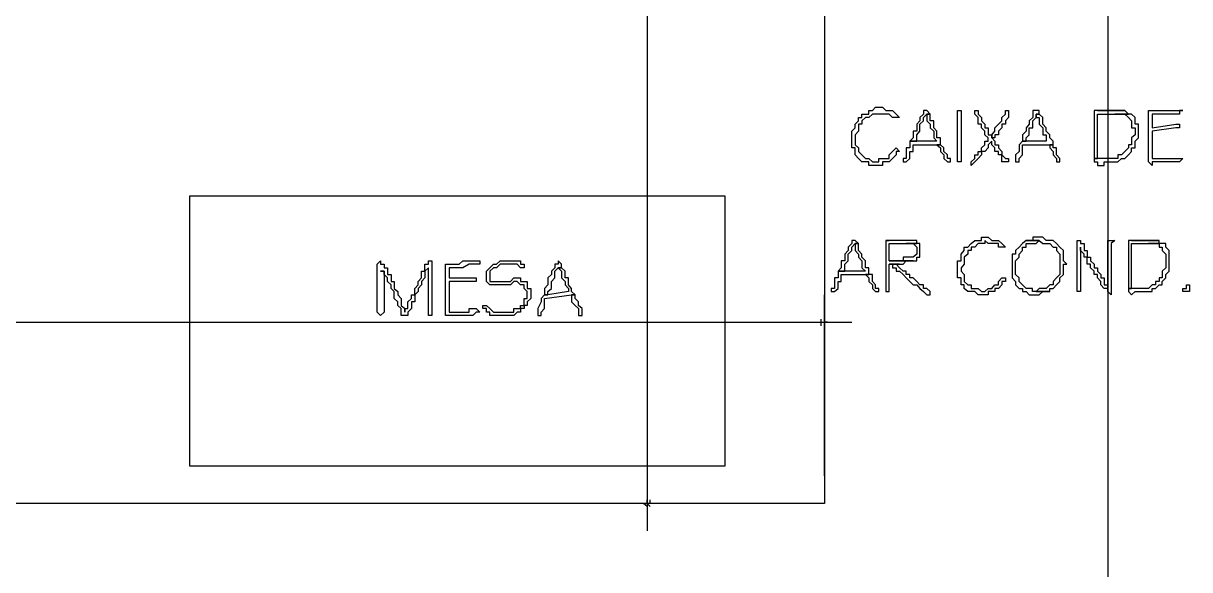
# Model space of a CAD drawing. Header units: millimetres. Extents: x -518.8 to -461.2, y 3.5 to 44.2.
# Drawn here: x -487.97 to -485.795, y 25.423 to 26.441 of the extents above; entities that cross this region are included whole.
import ezdxf

# ---------------------------------------------------------------- set-up
doc = ezdxf.new("R2010")
doc.units = ezdxf.units.MM
doc.header["$MEASUREMENT"] = 0
for name, color, linetype in [('10', 10, 'Continuous'), ('151', 151, 'Continuous'), ('16', 16, 'Continuous'), ('MYSOLIDS', 7, 'Continuous')]:
    doc.layers.add(name, color=color, linetype=linetype)

msp = doc.modelspace()

# ---------------------------------------------------------------- linework, layer by layer
at = {"layer": '10'}
for points in [[(-486.476, 26.5458), (-486.476, 25.5466)], [(-485.9474, 26.5458), (-485.9474, 23.4714)], [(-486.476, 25.5466), (-491.1105, 25.5466), (-491.1105, 26.1383)]]:
    msp.add_lwpolyline(points, dxfattribs=at)
at = {"layer": '151'}
msp.add_lwpolyline([(-486.6609, 25.6165), (-486.6609, 26.1195), (-487.6602, 26.1195), (-487.6602, 25.6165), (-486.6609, 25.6165)], dxfattribs=at)
at = {"layer": '16'}
for points in [[(-486.8068, 29.6082), (-486.8068, 25.4954)], [(-486.476, 25.5977), (-486.476, 25.9353)], [(-486.482, 25.8774), (-486.482, 25.8842), (-486.482, 25.8842), (-486.482, 25.8842), (-486.482, 25.8842), (-486.482, 25.8902)], [(-486.476, 25.8902), (-486.476, 25.8842), (-486.476, 25.8842), (-486.4699, 25.8842)], [(-491.1617, 25.8842), (-486.4248, 25.8842)], [(-486.4699, 25.8842), (-486.476, 25.8842), (-486.476, 25.8842), (-486.476, 25.8774)], [(-486.5271, 25.5466), (-486.8519, 25.5466)], [(-486.8068, 25.5406), (-486.8136, 25.5466)], [(-486.8068, 25.5466), (-486.8068, 25.5466), (-486.8068, 25.5466), (-486.8068, 25.5533)], [(-486.8008, 25.5406), (-486.8068, 25.5466)], [(-486.8008, 25.5466), (-486.8008, 25.5466), (-486.8008, 25.5466), (-486.8008, 25.5533)]]:
    msp.add_lwpolyline(points, dxfattribs=at)
at = {"layer": 'MYSOLIDS'}
for points in [[(-486.3745, 26.2721), (-486.3805, 26.2721), (-486.3805, 26.2721), (-486.3865, 26.2721), (-486.3865, 26.2721), (-486.3933, 26.2661), (-486.3993, 26.2661), (-486.3993, 26.2661), (-486.406, 26.2594), (-486.406, 26.2594), (-486.406, 26.2533), (-486.4121, 26.2533), (-486.4121, 26.2466), (-486.4121, 26.2406), (-486.4121, 26.2406), (-486.4121, 26.2406), (-486.4188, 26.2338), (-486.4188, 26.2278), (-486.4188, 26.2218), (-486.4188, 26.2218), (-486.4188, 26.215), (-486.4121, 26.209), (-486.4121, 26.209), (-486.4121, 26.2022), (-486.406, 26.1962), (-486.406, 26.1962), (-486.406, 26.1962), (-486.3993, 26.1894), (-486.3933, 26.1894), (-486.3933, 26.1894), (-486.3865, 26.1834), (-486.3805, 26.1834), (-486.3805, 26.1834), (-486.3745, 26.1834), (-486.3745, 26.1894), (-486.3677, 26.1894), (-486.3677, 26.1894), (-486.3617, 26.1894), (-486.3549, 26.1894), (-486.3549, 26.1962), (-486.3549, 26.1962), (-486.3489, 26.2022), (-486.3489, 26.2022), (-486.3421, 26.209), (-486.3421, 26.209), (-486.3421, 26.209), (-486.3421, 26.209), (-486.3361, 26.2022), (-486.3361, 26.2022), (-486.3421, 26.2022), (-486.3421, 26.2022), (-486.3421, 26.1962), (-486.3489, 26.1894), (-486.3489, 26.1894), (-486.3549, 26.1834), (-486.3549, 26.1834), (-486.3617, 26.1834), (-486.3617, 26.1834), (-486.3677, 26.1834), (-486.3677, 26.1766), (-486.3745, 26.1766), (-486.3805, 26.1766), (-486.3805, 26.1766), (-486.3865, 26.1766), (-486.3933, 26.1766), (-486.3933, 26.1834), (-486.3993, 26.1834), (-486.406, 26.1834), (-486.406, 26.1834), (-486.4121, 26.1894), (-486.4121, 26.1894), (-486.4188, 26.1962), (-486.4188, 26.1962), (-486.4188, 26.2022), (-486.4188, 26.209), (-486.4248, 26.209), (-486.4248, 26.215), (-486.4248, 26.2218), (-486.4248, 26.2218), (-486.4248, 26.2278), (-486.4248, 26.2338), (-486.4248, 26.2338), (-486.4248, 26.2406), (-486.4188, 26.2466), (-486.4188, 26.2466), (-486.4188, 26.2533), (-486.4121, 26.2594), (-486.4121, 26.2594), (-486.4121, 26.2661), (-486.406, 26.2661), (-486.406, 26.2721), (-486.3993, 26.2721), (-486.3933, 26.2721), (-486.3933, 26.2789), (-486.3865, 26.2789), (-486.3865, 26.2789), (-486.3805, 26.2849), (-486.3745, 26.2849), (-486.3745, 26.2849), (-486.3677, 26.2849), (-486.3617, 26.2789), (-486.3617, 26.2789), (-486.3549, 26.2789), (-486.3489, 26.2789), (-486.3489, 26.2789), (-486.3421, 26.2721), (-486.3421, 26.2721), (-486.3361, 26.2661), (-486.3361, 26.2661), (-486.3421, 26.2661), (-486.3421, 26.2661), (-486.3421, 26.2661), (-486.3421, 26.2661), (-486.3489, 26.2661), (-486.3489, 26.2661), (-486.3489, 26.2661), (-486.3489, 26.2661), (-486.3549, 26.2721), (-486.3549, 26.2721), (-486.3617, 26.2721), (-486.3677, 26.2721), (-486.3677, 26.2721), (-486.3745, 26.2721), (-486.3745, 26.2721), (-486.3745, 26.2721), (-486.3745, 26.2721)], [(-486.285, 26.2789), (-486.285, 26.2789), (-486.291, 26.2789), (-486.291, 26.2789), (-486.291, 26.2789), (-486.291, 26.2721), (-486.2978, 26.2661), (-486.2978, 26.2594), (-486.3038, 26.2533), (-486.3038, 26.2466), (-486.3038, 26.2406), (-486.3105, 26.2406), (-486.3105, 26.2406), (-486.3105, 26.2338), (-486.3105, 26.2278), (-486.3166, 26.2218), (-486.3166, 26.2218), (-486.3105, 26.2218), (-486.3038, 26.2218), (-486.3038, 26.2278), (-486.3038, 26.2338), (-486.3038, 26.2338), (-486.2978, 26.2406), (-486.2978, 26.2406), (-486.2978, 26.2466), (-486.2978, 26.2466), (-486.2978, 26.2533), (-486.291, 26.2594), (-486.291, 26.2594), (-486.291, 26.2661), (-486.285, 26.2721), (-486.279, 26.2721), (-486.285, 26.2789), (-486.285, 26.2789), (-486.285, 26.2789), (-486.285, 26.2789)], [(-486.2211, 26.2218), (-486.2211, 26.215), (-486.2211, 26.215), (-486.2211, 26.209), (-486.2211, 26.2022), (-486.2211, 26.2022), (-486.2211, 26.1962), (-486.2211, 26.1894), (-486.2211, 26.1834), (-486.2211, 26.1834), (-486.2211, 26.1834), (-486.2211, 26.1834), (-486.2211, 26.1834), (-486.2211, 26.1834), (-486.2278, 26.1834), (-486.2278, 26.1834), (-486.2278, 26.1834), (-486.2278, 26.1834), (-486.2278, 26.1834), (-486.2278, 26.1834), (-486.2278, 26.1894), (-486.2278, 26.1894), (-486.2278, 26.1962), (-486.2278, 26.2022), (-486.2278, 26.209), (-486.2278, 26.209), (-486.2278, 26.215), (-486.2278, 26.2218), (-486.2278, 26.2218), (-486.2278, 26.2278), (-486.2278, 26.2338), (-486.2278, 26.2406), (-486.2278, 26.2466), (-486.2278, 26.2466), (-486.2278, 26.2533), (-486.2278, 26.2594), (-486.2278, 26.2661), (-486.2278, 26.2661), (-486.2278, 26.2721), (-486.2278, 26.2721), (-486.2278, 26.2721), (-486.2278, 26.2721), (-486.2278, 26.2789), (-486.2278, 26.2789), (-486.2211, 26.2789), (-486.2211, 26.2789), (-486.2211, 26.2789), (-486.2211, 26.2789), (-486.2211, 26.2721), (-486.2211, 26.2721), (-486.2211, 26.2721), (-486.2211, 26.2721), (-486.2211, 26.2661), (-486.2211, 26.2594), (-486.2211, 26.2594), (-486.2211, 26.2533), (-486.2211, 26.2466), (-486.2211, 26.2406), (-486.2211, 26.2406), (-486.2211, 26.2338), (-486.2211, 26.2278), (-486.2211, 26.2218), (-486.2211, 26.2218), (-486.2211, 26.2218), (-486.2211, 26.2218), (-486.2211, 26.2218)], [(-486.1639, 26.2278), (-486.1639, 26.2338), (-486.1579, 26.2406), (-486.1579, 26.2406), (-486.1579, 26.2466), (-486.1511, 26.2533), (-486.1511, 26.2533), (-486.1511, 26.2533), (-486.1451, 26.2594), (-486.1451, 26.2661), (-486.1451, 26.2661), (-486.1384, 26.2721), (-486.1384, 26.2721), (-486.1384, 26.2721), (-486.1384, 26.2721), (-486.1384, 26.2789), (-486.1324, 26.2789), (-486.1324, 26.2789), (-486.1324, 26.2789), (-486.1324, 26.2789), (-486.1324, 26.2789), (-486.1324, 26.2789), (-486.1324, 26.2721), (-486.1324, 26.2721), (-486.1324, 26.2661), (-486.1384, 26.2594), (-486.1384, 26.2594), (-486.1384, 26.2533), (-486.1451, 26.2533), (-486.1451, 26.2466), (-486.1451, 26.2466), (-486.1511, 26.2406), (-486.1511, 26.2338), (-486.1579, 26.2338), (-486.1579, 26.2278), (-486.1639, 26.2278), (-486.1579, 26.2218), (-486.1579, 26.215), (-486.1511, 26.215), (-486.1511, 26.209), (-486.1451, 26.2022), (-486.1451, 26.2022), (-486.1451, 26.1962), (-486.1384, 26.1894), (-486.1324, 26.1894), (-486.1324, 26.1834), (-486.1324, 26.1834), (-486.1324, 26.1834), (-486.1324, 26.1834), (-486.1384, 26.1834), (-486.1384, 26.1834), (-486.1384, 26.1834), (-486.1451, 26.1834), (-486.1451, 26.1894), (-486.1451, 26.1894), (-486.1451, 26.1962), (-486.1511, 26.1962), (-486.1511, 26.2022), (-486.1579, 26.2022), (-486.1579, 26.209), (-486.1639, 26.215), (-486.1639, 26.2218), (-486.1639, 26.2218), (-486.1707, 26.215), (-486.1707, 26.209), (-486.1767, 26.2022), (-486.1827, 26.2022), (-486.1827, 26.1962), (-486.1827, 26.1962), (-486.1895, 26.1894), (-486.1895, 26.1894), (-486.1895, 26.1894), (-486.1955, 26.1834), (-486.2023, 26.1766), (-486.2023, 26.1766), (-486.2023, 26.1766), (-486.2023, 26.1766), (-486.2023, 26.1834), (-486.2023, 26.1834), (-486.2023, 26.1834), (-486.2023, 26.1834), (-486.1955, 26.1894), (-486.1955, 26.1962), (-486.1895, 26.1962), (-486.1895, 26.2022), (-486.1827, 26.2022), (-486.1827, 26.209), (-486.1767, 26.215), (-486.1767, 26.215), (-486.1767, 26.2218), (-486.1707, 26.2218), (-486.1707, 26.2278), (-486.1707, 26.2278), (-486.1767, 26.2338), (-486.1767, 26.2406), (-486.1767, 26.2406), (-486.1827, 26.2466), (-486.1827, 26.2533), (-486.1895, 26.2533), (-486.1895, 26.2594), (-486.1895, 26.2594), (-486.1895, 26.2661), (-486.1955, 26.2721), (-486.1955, 26.2721), (-486.1955, 26.2789), (-486.1955, 26.2789), (-486.1955, 26.2789), (-486.1955, 26.2789), (-486.1895, 26.2789), (-486.1895, 26.2789), (-486.1895, 26.2789), (-486.1895, 26.2721), (-486.1895, 26.2721), (-486.1895, 26.2721), (-486.1827, 26.2661), (-486.1827, 26.2661), (-486.1827, 26.2594), (-486.1767, 26.2533), (-486.1767, 26.2533), (-486.1767, 26.2466), (-486.1707, 26.2466), (-486.1707, 26.2406), (-486.1707, 26.2338), (-486.1639, 26.2338), (-486.1639, 26.2278), (-486.1639, 26.2278), (-486.1639, 26.2278), (-486.1639, 26.2278)], [(-486.0812, 26.2789), (-486.0812, 26.2789), (-486.0812, 26.2789), (-486.0812, 26.2789), (-486.0872, 26.2789), (-486.0872, 26.2721), (-486.0872, 26.2661), (-486.094, 26.2594), (-486.094, 26.2533), (-486.1, 26.2466), (-486.1, 26.2406), (-486.1, 26.2406), (-486.1, 26.2406), (-486.1068, 26.2338), (-486.1068, 26.2278), (-486.1068, 26.2218), (-486.1068, 26.2218), (-486.1, 26.2218), (-486.1, 26.2218), (-486.1, 26.2278), (-486.094, 26.2338), (-486.094, 26.2338), (-486.094, 26.2406), (-486.094, 26.2406), (-486.094, 26.2466), (-486.0872, 26.2466), (-486.0872, 26.2533), (-486.0872, 26.2594), (-486.0872, 26.2594), (-486.0812, 26.2661), (-486.0812, 26.2721), (-486.0752, 26.2721), (-486.0752, 26.2789), (-486.0812, 26.2789), (-486.0812, 26.2789), (-486.0812, 26.2789)], [(-485.9669, 26.2789), (-485.973, 26.2789), (-485.973, 26.2721), (-485.973, 26.2721), (-485.973, 26.2721), (-485.973, 26.2661), (-485.973, 26.2594), (-485.973, 26.2533), (-485.973, 26.2533), (-485.973, 26.2466), (-485.973, 26.2406), (-485.973, 26.2338), (-485.973, 26.2338), (-485.973, 26.2278), (-485.973, 26.2218), (-485.973, 26.215), (-485.973, 26.215), (-485.973, 26.209), (-485.973, 26.2022), (-485.973, 26.2022), (-485.973, 26.1962), (-485.973, 26.1894), (-485.973, 26.1894), (-485.9669, 26.1894), (-485.9669, 26.1894), (-485.9669, 26.1962), (-485.9669, 26.2022), (-485.9669, 26.2022), (-485.9669, 26.209), (-485.9669, 26.215), (-485.9669, 26.215), (-485.9669, 26.2218), (-485.9669, 26.2218), (-485.9669, 26.2278), (-485.9669, 26.2338), (-485.9669, 26.2406), (-485.9669, 26.2406), (-485.9669, 26.2466), (-485.9669, 26.2533), (-485.9669, 26.2594), (-485.9669, 26.2594), (-485.9669, 26.2661), (-485.9669, 26.2721), (-485.9669, 26.2721), (-485.9602, 26.2721), (-485.9542, 26.2721), (-485.9474, 26.2721), (-485.9474, 26.2721), (-485.9414, 26.2721), (-485.9346, 26.2721), (-485.9346, 26.2721), (-485.909, 26.2721), (-485.9158, 26.2789), (-485.9669, 26.2789), (-485.9669, 26.2789), (-485.9669, 26.2789), (-485.9669, 26.2789)], [(-485.9346, 26.2789), (-485.9346, 26.2789), (-485.9414, 26.2789), (-485.9474, 26.2789), (-485.9474, 26.2789), (-485.9474, 26.2789), (-485.9542, 26.2789), (-485.9602, 26.2789), (-485.9669, 26.2789), (-485.9158, 26.2789), (-485.9158, 26.2789), (-485.9218, 26.2789), (-485.9286, 26.2789), (-485.9346, 26.2789), (-485.9346, 26.2789)], [(-485.8647, 26.2466), (-485.8203, 26.2533), (-485.8203, 26.2533), (-485.8136, 26.2533), (-485.8136, 26.2533), (-485.8136, 26.2466), (-485.8136, 26.2466), (-485.8136, 26.2466), (-485.8136, 26.2466), (-485.8203, 26.2466), (-485.8203, 26.2466), (-485.8647, 26.2406), (-485.8647, 26.2406), (-485.8647, 26.2406), (-485.8647, 26.2338), (-485.8647, 26.2338), (-485.8647, 26.2338), (-485.8647, 26.2278), (-485.8647, 26.2218), (-485.8647, 26.215), (-485.8647, 26.215), (-485.8647, 26.209), (-485.8647, 26.209), (-485.8647, 26.2022), (-485.8647, 26.1962), (-485.8647, 26.1962), (-485.8647, 26.1894), (-485.8647, 26.1894), (-485.8587, 26.1894), (-485.8587, 26.1894), (-485.8519, 26.1894), (-485.8459, 26.1894), (-485.8391, 26.1894), (-485.8391, 26.1894), (-485.8391, 26.1894), (-485.8331, 26.1894), (-485.8263, 26.1894), (-485.8203, 26.1894), (-485.8136, 26.1894), (-485.8136, 26.1894), (-485.8136, 26.1894), (-485.8136, 26.1894), (-485.8075, 26.1894), (-485.8075, 26.1894), (-485.8136, 26.1834), (-485.8136, 26.1834), (-485.8203, 26.1834), (-485.8263, 26.1834), (-485.8263, 26.1834), (-485.8331, 26.1834), (-485.8391, 26.1834), (-485.8391, 26.1834), (-485.8459, 26.1834), (-485.8519, 26.1834), (-485.8587, 26.1834), (-485.8587, 26.1834), (-485.8647, 26.1834), (-485.8647, 26.1766), (-485.8647, 26.1766), (-485.8714, 26.1834), (-485.8714, 26.1834), (-485.8714, 26.1834), (-485.8714, 26.1834), (-485.8714, 26.1894), (-485.8714, 26.1894), (-485.8714, 26.1962), (-485.8714, 26.2022), (-485.8714, 26.2022), (-485.8714, 26.209), (-485.8714, 26.215), (-485.8714, 26.2218), (-485.8714, 26.2218), (-485.8714, 26.2278), (-485.8714, 26.2338), (-485.8714, 26.2338), (-485.8714, 26.2406), (-485.8714, 26.2466), (-485.8714, 26.2466), (-485.8714, 26.2533), (-485.8714, 26.2594), (-485.8714, 26.2661), (-485.8714, 26.2661), (-485.8714, 26.2721), (-485.8714, 26.2721), (-485.8714, 26.2721), (-485.8714, 26.2789), (-485.8714, 26.2789), (-485.8647, 26.2789), (-485.8647, 26.2789), (-485.8587, 26.2789), (-485.8587, 26.2789), (-485.8519, 26.2789), (-485.8519, 26.2789), (-485.8459, 26.2789), (-485.8391, 26.2789), (-485.8391, 26.2789), (-485.8331, 26.2789), (-485.8331, 26.2789), (-485.8263, 26.2789), (-485.8203, 26.2789), (-485.8203, 26.2789), (-485.8136, 26.2789), (-485.8136, 26.2789), (-485.8136, 26.2789), (-485.8136, 26.2789), (-485.8075, 26.2789), (-485.8075, 26.2789), (-485.8075, 26.2789), (-485.8136, 26.2789), (-485.8136, 26.2721), (-485.8203, 26.2721), (-485.8263, 26.2721), (-485.8331, 26.2721), (-485.8391, 26.2721), (-485.8391, 26.2721), (-485.8459, 26.2721), (-485.8519, 26.2721), (-485.8587, 26.2721), (-485.8647, 26.2721), (-485.8647, 26.2721), (-485.8647, 26.2661), (-485.8647, 26.2594), (-485.8647, 26.2594), (-485.8647, 26.2594), (-485.8647, 26.2533), (-485.8647, 26.2466), (-485.8647, 26.2466), (-485.8647, 26.2466), (-485.8647, 26.2466)], [(-486.279, 26.2721), (-486.285, 26.2721), (-486.285, 26.2661), (-486.285, 26.2661), (-486.285, 26.2594), (-486.279, 26.2533), (-486.279, 26.2533), (-486.279, 26.2466), (-486.279, 26.2466), (-486.2722, 26.2406), (-486.2722, 26.2338), (-486.2722, 26.2338), (-486.2722, 26.2278), (-486.2662, 26.2218), (-486.3105, 26.2218), (-486.3166, 26.2218), (-486.3166, 26.215), (-486.3166, 26.209), (-486.3233, 26.209), (-486.3233, 26.2022), (-486.3233, 26.2022), (-486.3233, 26.1962), (-486.3233, 26.1894), (-486.3293, 26.1894), (-486.3293, 26.1834), (-486.3233, 26.1834), (-486.3233, 26.1834), (-486.3233, 26.1834), (-486.3233, 26.1834), (-486.3166, 26.1894), (-486.3166, 26.1962), (-486.3166, 26.1962), (-486.3166, 26.2022), (-486.3105, 26.2022), (-486.3105, 26.209), (-486.3105, 26.215), (-486.2662, 26.215), (-486.2594, 26.215), (-486.2594, 26.2218), (-486.2594, 26.2278), (-486.2662, 26.2278), (-486.2662, 26.2338), (-486.2662, 26.2406), (-486.2662, 26.2406), (-486.2722, 26.2466), (-486.2722, 26.2466), (-486.2722, 26.2533), (-486.2722, 26.2533), (-486.2722, 26.2594), (-486.279, 26.2594), (-486.279, 26.2661), (-486.279, 26.2721), (-486.279, 26.2721), (-486.279, 26.2721)], [(-486.0752, 26.2721), (-486.0812, 26.2721), (-486.0812, 26.2661), (-486.0752, 26.2661), (-486.0752, 26.2594), (-486.0752, 26.2533), (-486.0752, 26.2533), (-486.0684, 26.2466), (-486.0684, 26.2466), (-486.0684, 26.2406), (-486.0684, 26.2338), (-486.0624, 26.2338), (-486.0624, 26.2278), (-486.0624, 26.2218), (-486.1, 26.2218), (-486.1068, 26.2218), (-486.1128, 26.215), (-486.1128, 26.209), (-486.1128, 26.209), (-486.1128, 26.2022), (-486.1128, 26.2022), (-486.1196, 26.1962), (-486.1196, 26.1894), (-486.1196, 26.1894), (-486.1196, 26.1834), (-486.1196, 26.1834), (-486.1196, 26.1834), (-486.1128, 26.1834), (-486.1128, 26.1834), (-486.1128, 26.1894), (-486.1068, 26.1962), (-486.1068, 26.1962), (-486.1068, 26.2022), (-486.1068, 26.2022), (-486.1068, 26.209), (-486.1068, 26.215), (-486.0557, 26.215), (-486.0496, 26.215), (-486.0496, 26.2218), (-486.0557, 26.2278), (-486.0557, 26.2278), (-486.0557, 26.2338), (-486.0624, 26.2406), (-486.0624, 26.2406), (-486.0624, 26.2466), (-486.0624, 26.2466), (-486.0684, 26.2533), (-486.0684, 26.2533), (-486.0684, 26.2594), (-486.0684, 26.2594), (-486.0684, 26.2661), (-486.0752, 26.2721), (-486.0752, 26.2721), (-486.0752, 26.2721)], [(-485.909, 26.2721), (-485.9346, 26.2721), (-485.9346, 26.2721), (-485.9286, 26.2721), (-485.9218, 26.2721), (-485.9158, 26.2721), (-485.9158, 26.2721), (-485.909, 26.2661), (-485.909, 26.2661), (-485.909, 26.2661), (-485.903, 26.2594), (-485.903, 26.2594), (-485.903, 26.2533), (-485.903, 26.2466), (-485.8963, 26.2466), (-485.8963, 26.2406), (-485.8963, 26.2338), (-485.903, 26.2278), (-485.903, 26.2278), (-485.903, 26.2218), (-485.903, 26.215), (-485.909, 26.215), (-485.909, 26.209), (-485.909, 26.209), (-485.9158, 26.2022), (-485.9158, 26.2022), (-485.9218, 26.1962), (-485.9218, 26.1962), (-485.9286, 26.1962), (-485.9286, 26.1894), (-485.9346, 26.1894), (-485.9414, 26.1894), (-485.9414, 26.1894), (-485.9474, 26.1894), (-485.9474, 26.1894), (-485.9542, 26.1894), (-485.9602, 26.1894), (-485.9669, 26.1894), (-485.973, 26.1894), (-485.973, 26.1834), (-485.973, 26.1834), (-485.9669, 26.1834), (-485.9669, 26.1766), (-485.9602, 26.1766), (-485.9542, 26.1766), (-485.9542, 26.1834), (-485.9474, 26.1834), (-485.9414, 26.1834), (-485.9414, 26.1834), (-485.9346, 26.1834), (-485.9286, 26.1834), (-485.9286, 26.1834), (-485.9218, 26.1894), (-485.9158, 26.1894), (-485.9158, 26.1894), (-485.9158, 26.1894), (-485.909, 26.1962), (-485.909, 26.1962), (-485.903, 26.2022), (-485.903, 26.209), (-485.8963, 26.209), (-485.8963, 26.215), (-485.8963, 26.215), (-485.8963, 26.2218), (-485.8902, 26.2278), (-485.8902, 26.2278), (-485.8902, 26.2338), (-485.8902, 26.2406), (-485.8902, 26.2406), (-485.8902, 26.2466), (-485.8902, 26.2533), (-485.8963, 26.2533), (-485.8963, 26.2594), (-485.8963, 26.2661), (-485.8963, 26.2661), (-485.903, 26.2721), (-485.903, 26.2721), (-485.903, 26.2721), (-485.909, 26.2721), (-485.909, 26.2721)], [(-486.2594, 26.215), (-486.2662, 26.215), (-486.2662, 26.215), (-486.2594, 26.209), (-486.2594, 26.209), (-486.2594, 26.2022), (-486.2534, 26.1962), (-486.2534, 26.1894), (-486.2534, 26.1894), (-486.2466, 26.1834), (-486.2466, 26.1834), (-486.2466, 26.1834), (-486.2406, 26.1834), (-486.2406, 26.1834), (-486.2406, 26.1894), (-486.2466, 26.1894), (-486.2466, 26.1962), (-486.2534, 26.2022), (-486.2534, 26.209), (-486.2534, 26.209), (-486.2594, 26.215), (-486.2594, 26.215)], [(-486.0496, 26.215), (-486.0557, 26.215), (-486.0557, 26.215), (-486.0557, 26.209), (-486.0557, 26.209), (-486.0496, 26.2022), (-486.0496, 26.1962), (-486.0429, 26.1894), (-486.0429, 26.1894), (-486.0429, 26.1834), (-486.0369, 26.1834), (-486.0369, 26.1834), (-486.0369, 26.1834), (-486.0369, 26.1834), (-486.0369, 26.1894), (-486.0369, 26.1894), (-486.0429, 26.1962), (-486.0429, 26.2022), (-486.0429, 26.209), (-486.0496, 26.209), (-486.0496, 26.215), (-486.0496, 26.215)], [(-486.1767, 26.0368), (-486.1767, 26.0308), (-486.1827, 26.0308), (-486.1895, 26.0308), (-486.1895, 26.0308), (-486.1955, 26.024), (-486.1955, 26.024), (-486.2023, 26.024), (-486.2023, 26.018), (-486.2083, 26.018), (-486.2083, 26.0112), (-486.2083, 26.0112), (-486.2151, 26.0052), (-486.2151, 25.9985), (-486.2151, 25.9985), (-486.2151, 25.9985), (-486.2151, 25.9924), (-486.2211, 25.9857), (-486.2211, 25.9857), (-486.2211, 25.9797), (-486.2151, 25.9729), (-486.2151, 25.9669), (-486.2151, 25.9669), (-486.2151, 25.9601), (-486.2083, 25.9541), (-486.2083, 25.9541), (-486.2023, 25.9541), (-486.2023, 25.9473), (-486.1955, 25.9473), (-486.1955, 25.9473), (-486.1895, 25.9473), (-486.1827, 25.9413), (-486.1827, 25.9413), (-486.1767, 25.9413), (-486.1707, 25.9473), (-486.1707, 25.9473), (-486.1639, 25.9473), (-486.1639, 25.9473), (-486.1579, 25.9541), (-486.1579, 25.9541), (-486.1511, 25.9541), (-486.1511, 25.9601), (-486.1511, 25.9601), (-486.1451, 25.9669), (-486.1451, 25.9669), (-486.1384, 25.9669), (-486.1384, 25.9669), (-486.1384, 25.9601), (-486.1384, 25.9601), (-486.1384, 25.9601), (-486.1451, 25.9601), (-486.1451, 25.9541), (-486.1451, 25.9541), (-486.1511, 25.9473), (-486.1579, 25.9473), (-486.1579, 25.9413), (-486.1639, 25.9413), (-486.1639, 25.9413), (-486.1707, 25.9413), (-486.1707, 25.9353), (-486.1767, 25.9353), (-486.1827, 25.9353), (-486.1827, 25.9353), (-486.1895, 25.9353), (-486.1895, 25.9353), (-486.1955, 25.9413), (-486.2023, 25.9413), (-486.2023, 25.9413), (-486.2083, 25.9413), (-486.2151, 25.9473), (-486.2151, 25.9473), (-486.2151, 25.9541), (-486.2211, 25.9541), (-486.2211, 25.9601), (-486.2211, 25.9669), (-486.2278, 25.9669), (-486.2278, 25.9729), (-486.2278, 25.9797), (-486.2278, 25.9797), (-486.2278, 25.9857), (-486.2278, 25.9924), (-486.2278, 25.9985), (-486.2211, 25.9985), (-486.2211, 26.0052), (-486.2211, 26.0052), (-486.2211, 26.0112), (-486.2151, 26.018), (-486.2151, 26.018), (-486.2151, 26.024), (-486.2083, 26.024), (-486.2023, 26.0308), (-486.2023, 26.0308), (-486.1955, 26.0368), (-486.1955, 26.0368), (-486.1895, 26.0368), (-486.1827, 26.0368), (-486.1827, 26.0428), (-486.1767, 26.0428), (-486.1767, 26.0428), (-486.1707, 26.0428), (-486.1639, 26.0368), (-486.1639, 26.0368), (-486.1579, 26.0368), (-486.1511, 26.0368), (-486.1511, 26.0368), (-486.1451, 26.0308), (-486.1451, 26.0308), (-486.1384, 26.024), (-486.1384, 26.024), (-486.1384, 26.024), (-486.1384, 26.024), (-486.1451, 26.024), (-486.1451, 26.024), (-486.1451, 26.024), (-486.1511, 26.024), (-486.1511, 26.024), (-486.1511, 26.024), (-486.1511, 26.0308), (-486.1579, 26.0308), (-486.1639, 26.0308), (-486.1639, 26.0308), (-486.1707, 26.0308), (-486.1767, 26.0368), (-486.1767, 26.0368), (-486.1767, 26.0368), (-486.1767, 26.0368)], [(-486.0752, 26.0428), (-486.0752, 26.0428), (-486.0812, 26.0428), (-486.0872, 26.0428), (-486.0872, 26.0368), (-486.094, 26.0368), (-486.1, 26.0368), (-486.1, 26.0368), (-486.0752, 26.0368), (-486.0752, 26.0368), (-486.0684, 26.0308), (-486.0684, 26.0308), (-486.0624, 26.0308), (-486.0557, 26.0308), (-486.0557, 26.0308), (-486.0496, 26.024), (-486.0429, 26.024), (-486.0429, 26.024), (-486.0429, 26.018), (-486.0429, 26.018), (-486.0369, 26.0112), (-486.0369, 26.0052), (-486.0369, 26.0052), (-486.0369, 25.9985), (-486.0369, 25.9924), (-486.0369, 25.9924), (-486.0369, 25.9857), (-486.0369, 25.9857), (-486.0369, 25.9797), (-486.0369, 25.9729), (-486.0429, 25.9669), (-486.0429, 25.9669), (-486.0429, 25.9669), (-486.0496, 25.9601), (-486.0496, 25.9541), (-486.0557, 25.9541), (-486.0557, 25.9541), (-486.0624, 25.9473), (-486.0624, 25.9473), (-486.0684, 25.9473), (-486.0752, 25.9473), (-486.0752, 25.9473), (-486.0812, 25.9413), (-486.0557, 25.9413), (-486.0557, 25.9473), (-486.0496, 25.9473), (-486.0496, 25.9473), (-486.0429, 25.9541), (-486.0429, 25.9541), (-486.0369, 25.9601), (-486.0369, 25.9601), (-486.0369, 25.9669), (-486.0301, 25.9729), (-486.0301, 25.9729), (-486.0301, 25.9729), (-486.0301, 25.9797), (-486.0301, 25.9857), (-486.0301, 25.9924), (-486.0241, 25.9924), (-486.0241, 25.9924), (-486.0301, 25.9985), (-486.0301, 26.0052), (-486.0301, 26.0112), (-486.0301, 26.0112), (-486.0301, 26.018), (-486.0369, 26.024), (-486.0369, 26.024), (-486.0429, 26.0308), (-486.0429, 26.0308), (-486.0429, 26.0308), (-486.0496, 26.0368), (-486.0557, 26.0368), (-486.0557, 26.0368), (-486.0624, 26.0368), (-486.0684, 26.0428), (-486.0684, 26.0428), (-486.0752, 26.0428), (-486.0752, 26.0428)], [(-486.4121, 26.0308), (-486.4188, 26.0308), (-486.4188, 26.0308), (-486.4188, 26.024), (-486.4188, 26.018), (-486.4121, 26.0112), (-486.4121, 26.0112), (-486.4121, 26.0052), (-486.4121, 26.0052), (-486.406, 25.9985), (-486.406, 25.9924), (-486.406, 25.9924), (-486.406, 25.9857), (-486.3993, 25.9797), (-486.4444, 25.9797), (-486.4504, 25.9797), (-486.4504, 25.9729), (-486.4504, 25.9669), (-486.4572, 25.9669), (-486.4572, 25.9601), (-486.4572, 25.9601), (-486.4572, 25.9541), (-486.4572, 25.9473), (-486.4632, 25.9473), (-486.4632, 25.9413), (-486.4572, 25.9413), (-486.4572, 25.9413), (-486.4572, 25.9413), (-486.4572, 25.9413), (-486.4504, 25.9473), (-486.4504, 25.9541), (-486.4504, 25.9541), (-486.4504, 25.9601), (-486.4444, 25.9601), (-486.4444, 25.9669), (-486.4444, 25.9729), (-486.3993, 25.9729), (-486.3933, 25.9729), (-486.3933, 25.9797), (-486.3933, 25.9857), (-486.3993, 25.9857), (-486.3993, 25.9924), (-486.3993, 25.9985), (-486.3993, 25.9985), (-486.406, 26.0052), (-486.406, 26.0052), (-486.406, 26.0112), (-486.406, 26.0112), (-486.4121, 26.018), (-486.4121, 26.018), (-486.4121, 26.024), (-486.4121, 26.0308), (-486.4121, 26.0308), (-486.4121, 26.0308)], [(-486.4188, 26.0368), (-486.4188, 26.0368), (-486.4248, 26.0368), (-486.4248, 26.0368), (-486.4248, 26.0368), (-486.4248, 26.0308), (-486.4316, 26.024), (-486.4316, 26.018), (-486.4376, 26.0112), (-486.4376, 26.0052), (-486.4376, 25.9985), (-486.4444, 25.9985), (-486.4444, 25.9985), (-486.4444, 25.9924), (-486.4444, 25.9857), (-486.4504, 25.9797), (-486.4504, 25.9797), (-486.4444, 25.9797), (-486.4376, 25.9797), (-486.4376, 25.9857), (-486.4376, 25.9924), (-486.4376, 25.9924), (-486.4316, 25.9985), (-486.4316, 25.9985), (-486.4316, 26.0052), (-486.4316, 26.0052), (-486.4316, 26.0112), (-486.4248, 26.018), (-486.4248, 26.018), (-486.4248, 26.024), (-486.4188, 26.0308), (-486.4121, 26.0308), (-486.4188, 26.0368), (-486.4188, 26.0368), (-486.4188, 26.0368), (-486.4188, 26.0368)], [(-486.3233, 26.0368), (-486.3233, 26.0368), (-486.3233, 26.0368), (-486.3293, 26.0368), (-486.3361, 26.0368), (-486.3361, 26.0368), (-486.3421, 26.0368), (-486.3421, 26.0368), (-486.3489, 26.0368), (-486.3549, 26.0368), (-486.3617, 26.0368), (-486.3617, 25.9413), (-486.3617, 25.9413), (-486.3549, 25.9413), (-486.3549, 25.9413), (-486.3549, 25.9413), (-486.3549, 25.9413), (-486.3549, 25.9924), (-486.3361, 25.9924), (-486.3293, 25.9924), (-486.3233, 25.9985), (-486.3166, 25.9985), (-486.3166, 25.9985), (-486.3105, 25.9985), (-486.3549, 25.9985), (-486.3549, 26.0308), (-486.3549, 26.0308), (-486.3489, 26.0308), (-486.3421, 26.0308), (-486.3421, 26.0308), (-486.3361, 26.0308), (-486.3293, 26.0308), (-486.3293, 26.0308), (-486.3233, 26.0308), (-486.3038, 26.0308), (-486.3038, 26.0368), (-486.3105, 26.0368), (-486.3105, 26.0368), (-486.3166, 26.0368), (-486.3233, 26.0368), (-486.3233, 26.0368)], [(-486.3549, 26.0368), (-486.3617, 26.0368), (-486.3617, 26.0368), (-486.3549, 26.0368), (-486.3549, 26.0368), (-486.3549, 26.0368), (-486.3549, 26.0368)], [(-486.3038, 26.0308), (-486.3233, 26.0308), (-486.3233, 26.0308), (-486.3166, 26.0308), (-486.3105, 26.0308), (-486.3105, 26.0308), (-486.3038, 26.024), (-486.3038, 26.024), (-486.3038, 26.018), (-486.3038, 26.018), (-486.3038, 26.0112), (-486.3038, 26.0112), (-486.3105, 26.0052), (-486.3166, 26.0052), (-486.3166, 26.0052), (-486.3233, 26.0052), (-486.3233, 26.0052), (-486.3293, 26.0052), (-486.3293, 25.9985), (-486.3361, 25.9985), (-486.3421, 25.9985), (-486.3489, 25.9985), (-486.3549, 25.9985), (-486.3105, 25.9985), (-486.3105, 25.9985), (-486.3038, 25.9985), (-486.3038, 26.0052), (-486.2978, 26.0052), (-486.2978, 26.0112), (-486.2978, 26.0112), (-486.2978, 26.018), (-486.2978, 26.024), (-486.2978, 26.024), (-486.2978, 26.0308), (-486.3038, 26.0308), (-486.3038, 26.0308)], [(-486.1, 26.0368), (-486.1068, 26.0308), (-486.1068, 26.0308), (-486.1128, 26.024), (-486.1128, 26.024), (-486.1196, 26.018), (-486.1196, 26.018), (-486.1196, 26.0112), (-486.1256, 26.0112), (-486.1256, 26.0052), (-486.1256, 25.9985), (-486.1256, 25.9985), (-486.1256, 25.9924), (-486.1256, 25.9857), (-486.1256, 25.9857), (-486.1256, 25.9797), (-486.1256, 25.9729), (-486.1256, 25.9669), (-486.1256, 25.9669), (-486.1196, 25.9601), (-486.1196, 25.9541), (-486.1196, 25.9541), (-486.1128, 25.9473), (-486.1128, 25.9473), (-486.1068, 25.9473), (-486.1068, 25.9413), (-486.1, 25.9413), (-486.1, 25.9413), (-486.094, 25.9353), (-486.0872, 25.9353), (-486.0812, 25.9353), (-486.0812, 25.9353), (-486.0752, 25.9353), (-486.0752, 25.9353), (-486.0684, 25.9413), (-486.0624, 25.9413), (-486.0624, 25.9413), (-486.0557, 25.9413), (-486.0812, 25.9413), (-486.088, 25.9413), (-486.088, 25.9473), (-486.094, 25.9473), (-486.1, 25.9473), (-486.1, 25.9473), (-486.1068, 25.9541), (-486.1068, 25.9541), (-486.1068, 25.9541), (-486.1128, 25.9601), (-486.1128, 25.9601), (-486.1128, 25.9669), (-486.1196, 25.9729), (-486.1196, 25.9729), (-486.1196, 25.9797), (-486.1196, 25.9857), (-486.1196, 25.9857), (-486.1196, 25.9924), (-486.1196, 25.9985), (-486.1196, 25.9985), (-486.1128, 26.0052), (-486.1128, 26.0112), (-486.1128, 26.0112), (-486.1068, 26.018), (-486.1068, 26.018), (-486.1068, 26.024), (-486.1, 26.024), (-486.1, 26.0308), (-486.094, 26.0308), (-486.088, 26.0308), (-486.088, 26.0308), (-486.0812, 26.0308), (-486.0752, 26.0368), (-486.1, 26.0368), (-486.1, 26.0368)], [(-485.9985, 26.024), (-485.9985, 25.9413), (-485.9985, 25.9413), (-485.9985, 25.9413), (-486.0045, 25.9413), (-486.0045, 25.9413), (-486.0045, 25.9413), (-486.0045, 25.9413), (-486.0045, 25.9413), (-486.0045, 25.9413), (-486.0045, 26.0308), (-486.0045, 26.0368), (-486.0045, 26.0368), (-486.0045, 26.0368), (-486.0045, 26.0368), (-485.9985, 26.0368), (-485.9985, 26.0368), (-485.9985, 26.0308), (-485.9985, 26.0308), (-485.9918, 26.0308), (-485.9918, 26.024), (-485.9918, 26.018), (-485.9857, 26.018), (-485.9857, 26.0112), (-485.9857, 26.0052), (-485.9797, 26.0052), (-485.9797, 25.9985), (-485.973, 25.9924), (-485.973, 25.9924), (-485.973, 25.9857), (-485.9669, 25.9857), (-485.9669, 25.9797), (-485.9669, 25.9797), (-485.9602, 25.9729), (-485.9602, 25.9669), (-485.9542, 25.9669), (-485.9542, 25.9601), (-485.9542, 25.9541), (-485.9474, 25.9541), (-485.9474, 25.9473), (-485.9474, 25.9541), (-485.9474, 25.9601), (-485.9474, 25.9601), (-485.9474, 25.9669), (-485.9474, 25.9729), (-485.9474, 25.9729), (-485.9474, 25.9797), (-485.9474, 25.9857), (-485.9474, 25.9857), (-485.9474, 25.9924), (-485.9474, 25.9985), (-485.9474, 26.0052), (-485.9474, 26.0052), (-485.9474, 26.0112), (-485.9474, 26.0112), (-485.9474, 26.018), (-485.9474, 26.024), (-485.9474, 26.0308), (-485.9474, 26.0308), (-485.9474, 26.0368), (-485.9414, 26.0368), (-485.9414, 26.0368), (-485.9414, 26.0368), (-485.9414, 26.0368), (-485.9414, 26.0368), (-485.9414, 26.0368), (-485.9346, 26.0368), (-485.9346, 26.0368), (-485.9414, 26.0308), (-485.9414, 26.0308), (-485.9414, 26.024), (-485.9414, 26.018), (-485.9414, 26.018), (-485.9414, 26.0112), (-485.9414, 26.0052), (-485.9414, 26.0052), (-485.9414, 25.9985), (-485.9414, 25.9924), (-485.9414, 25.9857), (-485.9414, 25.9857), (-485.9414, 25.9857), (-485.9414, 25.9797), (-485.9414, 25.9729), (-485.9414, 25.9669), (-485.9414, 25.9669), (-485.9414, 25.9601), (-485.9414, 25.9541), (-485.9414, 25.9473), (-485.9414, 25.9473), (-485.9414, 25.9413), (-485.9414, 25.9413), (-485.9414, 25.9413), (-485.9414, 25.9413), (-485.9414, 25.9353), (-485.9414, 25.9353), (-485.9414, 25.9353), (-485.9474, 25.9413), (-485.9474, 25.9413), (-485.9474, 25.9473), (-485.9542, 25.9473), (-485.9602, 25.9541), (-485.9602, 25.9601), (-485.9669, 25.9669), (-485.9669, 25.9669), (-485.9669, 25.9729), (-485.973, 25.9729), (-485.973, 25.9797), (-485.973, 25.9797), (-485.9797, 25.9857), (-485.9797, 25.9924), (-485.9857, 25.9924), (-485.9857, 25.9985), (-485.9857, 26.0052), (-485.9918, 26.0052), (-485.9918, 26.0112), (-485.9985, 26.018), (-485.9985, 26.018), (-485.9985, 26.024), (-485.9985, 26.024), (-485.9985, 26.024), (-485.9985, 26.024)], [(-485.909, 26.0368), (-485.909, 26.0368), (-485.909, 26.0368), (-485.909, 26.0308), (-485.909, 26.0308), (-485.909, 26.024), (-485.909, 26.018), (-485.909, 26.0112), (-485.909, 26.0112), (-485.909, 26.0052), (-485.909, 25.9985), (-485.909, 25.9924), (-485.909, 25.9924), (-485.909, 25.9857), (-485.909, 25.9797), (-485.909, 25.9797), (-485.909, 25.9729), (-485.909, 25.9669), (-485.909, 25.9601), (-485.909, 25.9601), (-485.909, 25.9541), (-485.909, 25.9473), (-485.909, 25.9473), (-485.903, 25.9473), (-485.903, 25.9473), (-485.903, 25.9541), (-485.903, 25.9601), (-485.903, 25.9601), (-485.903, 25.9669), (-485.903, 25.9729), (-485.903, 25.9729), (-485.903, 25.9797), (-485.903, 25.9797), (-485.903, 25.9857), (-485.903, 25.9924), (-485.903, 25.9985), (-485.903, 25.9985), (-485.903, 26.0052), (-485.903, 26.0112), (-485.903, 26.018), (-485.903, 26.018), (-485.903, 26.024), (-485.903, 26.0308), (-485.903, 26.0308), (-485.8963, 26.0308), (-485.8963, 26.0308), (-485.8902, 26.0308), (-485.8842, 26.0308), (-485.8842, 26.0308), (-485.8775, 26.0308), (-485.8714, 26.0308), (-485.8519, 26.0308), (-485.8519, 26.0368), (-485.903, 26.0368), (-485.909, 26.0368), (-485.909, 26.0368), (-485.909, 26.0368)], [(-485.8519, 26.0308), (-485.8714, 26.0308), (-485.8714, 26.0308), (-485.8647, 26.0308), (-485.8647, 26.0308), (-485.8587, 26.0308), (-485.8519, 26.0308), (-485.8519, 26.024), (-485.8459, 26.024), (-485.8459, 26.024), (-485.8459, 26.018), (-485.8459, 26.018), (-485.8391, 26.0112), (-485.8391, 26.0112), (-485.8391, 26.0052), (-485.8391, 25.9985), (-485.8391, 25.9924), (-485.8391, 25.9924), (-485.8391, 25.9857), (-485.8459, 25.9797), (-485.8459, 25.9729), (-485.8459, 25.9729), (-485.8459, 25.9669), (-485.8519, 25.9669), (-485.8519, 25.9601), (-485.8587, 25.9601), (-485.8587, 25.9541), (-485.8647, 25.9541), (-485.8647, 25.9541), (-485.8714, 25.9473), (-485.8775, 25.9473), (-485.8775, 25.9473), (-485.8842, 25.9473), (-485.8842, 25.9473), (-485.8902, 25.9473), (-485.8963, 25.9473), (-485.8963, 25.9473), (-485.903, 25.9473), (-485.909, 25.9473), (-485.909, 25.9413), (-485.909, 25.9413), (-485.909, 25.9413), (-485.903, 25.9353), (-485.903, 25.9353), (-485.8963, 25.9413), (-485.8902, 25.9413), (-485.8902, 25.9413), (-485.8842, 25.9413), (-485.8775, 25.9413), (-485.8775, 25.9413), (-485.8714, 25.9413), (-485.8647, 25.9413), (-485.8647, 25.9473), (-485.8587, 25.9473), (-485.8587, 25.9473), (-485.8519, 25.9541), (-485.8519, 25.9541), (-485.8459, 25.9541), (-485.8459, 25.9601), (-485.8391, 25.9669), (-485.8391, 25.9669), (-485.8391, 25.9729), (-485.8391, 25.9729), (-485.8331, 25.9797), (-485.8331, 25.9857), (-485.8331, 25.9857), (-485.8331, 25.9924), (-485.8331, 25.9985), (-485.8331, 25.9985), (-485.8331, 26.0052), (-485.8331, 26.0112), (-485.8331, 26.0112), (-485.8331, 26.018), (-485.8391, 26.024), (-485.8391, 26.024), (-485.8391, 26.0308), (-485.8459, 26.0308), (-485.8459, 26.0308), (-485.8519, 26.0308), (-485.8519, 26.0308)], [(-485.8714, 26.0368), (-485.8775, 26.0368), (-485.8842, 26.0368), (-485.8842, 26.0368), (-485.8842, 26.0368), (-485.8902, 26.0368), (-485.8963, 26.0368), (-485.903, 26.0368), (-485.903, 26.0368), (-485.8519, 26.0368), (-485.8587, 26.0368), (-485.8647, 26.0368), (-485.8647, 26.0368), (-485.8714, 26.0368), (-485.8714, 26.0368)], [(-487.3038, 25.9797), (-487.297, 25.9797), (-487.297, 25.9729), (-487.297, 25.9669), (-487.297, 25.9601), (-487.297, 25.9601), (-487.297, 25.9541), (-487.297, 25.9541), (-487.297, 25.9473), (-487.297, 25.9413), (-487.297, 25.9353), (-487.297, 25.9353), (-487.297, 25.9285), (-487.297, 25.9285), (-487.297, 25.9225), (-487.297, 25.9157), (-487.297, 25.9097), (-487.297, 25.9097), (-487.297, 25.903), (-487.297, 25.903), (-487.3038, 25.8969), (-487.3038, 25.8969), (-487.3038, 25.8969), (-487.3038, 25.8969), (-487.3038, 25.8969), (-487.3038, 25.8969), (-487.3098, 25.903), (-487.3098, 25.903), (-487.3098, 25.903), (-487.3098, 25.903), (-487.3098, 25.9097), (-487.3098, 25.9097), (-487.3098, 25.9157), (-487.3098, 25.9225), (-487.3098, 25.9285), (-487.3098, 25.9285), (-487.3098, 25.9353), (-487.3098, 25.9413), (-487.3098, 25.9473), (-487.3098, 25.9541), (-487.3098, 25.9541), (-487.3098, 25.9601), (-487.3098, 25.9669), (-487.3098, 25.9669), (-487.3098, 25.9729), (-487.3098, 25.9797), (-487.3098, 25.9857), (-487.3098, 25.9857), (-487.3098, 25.9857), (-487.3098, 25.9924), (-487.3098, 25.9924), (-487.3098, 25.9924), (-487.3098, 25.9924), (-487.3038, 25.9985), (-487.3038, 25.9985), (-487.3038, 25.9924), (-487.297, 25.9924), (-487.297, 25.9857), (-487.291, 25.9857), (-487.291, 25.9797), (-487.291, 25.9797), (-487.291, 25.9729), (-487.2842, 25.9729), (-487.2842, 25.9669), (-487.2842, 25.9601), (-487.2782, 25.9601), (-487.2782, 25.9541), (-487.2782, 25.9473), (-487.2782, 25.9473), (-487.2714, 25.9413), (-487.2714, 25.9353), (-487.2714, 25.9353), (-487.2654, 25.9285), (-487.2654, 25.9225), (-487.2654, 25.9225), (-487.2654, 25.9157), (-487.2587, 25.9097), (-487.2587, 25.903), (-487.2587, 25.903), (-487.2587, 25.9097), (-487.2527, 25.9097), (-487.2527, 25.9157), (-487.2527, 25.9157), (-487.2527, 25.9225), (-487.2459, 25.9285), (-487.2459, 25.9285), (-487.2459, 25.9353), (-487.2399, 25.9353), (-487.2399, 25.9413), (-487.2399, 25.9473), (-487.2339, 25.9541), (-487.2339, 25.9601), (-487.2339, 25.9601), (-487.2271, 25.9669), (-487.2271, 25.9729), (-487.2271, 25.9797), (-487.2211, 25.9797), (-487.2211, 25.9857), (-487.2211, 25.9857), (-487.2211, 25.9924), (-487.2143, 25.9924), (-487.2143, 25.9985), (-487.2143, 25.9985), (-487.2143, 25.9985), (-487.2083, 25.9985), (-487.2083, 25.9985), (-487.2083, 25.9924), (-487.2083, 25.9924), (-487.2083, 25.903), (-487.2083, 25.8969), (-487.2083, 25.8969), (-487.2083, 25.8969), (-487.2083, 25.8969), (-487.2143, 25.8969), (-487.2143, 25.8969), (-487.2143, 25.903), (-487.2143, 25.903), (-487.2143, 25.9857), (-487.2211, 25.9797), (-487.2211, 25.9729), (-487.2211, 25.9669), (-487.2271, 25.9601), (-487.2271, 25.9541), (-487.2339, 25.9473), (-487.2339, 25.9413), (-487.2339, 25.9413), (-487.2399, 25.9353), (-487.2399, 25.9285), (-487.2399, 25.9285), (-487.2399, 25.9225), (-487.2459, 25.9225), (-487.2459, 25.9157), (-487.2459, 25.9157), (-487.2459, 25.9157), (-487.2459, 25.9097), (-487.2527, 25.903), (-487.2527, 25.8969), (-487.2587, 25.8969), (-487.2587, 25.8969), (-487.2587, 25.8969), (-487.2654, 25.8969), (-487.2654, 25.8969), (-487.2654, 25.903), (-487.2654, 25.903), (-487.2654, 25.9097), (-487.2654, 25.9097), (-487.2714, 25.9157), (-487.2714, 25.9157), (-487.2714, 25.9225), (-487.2782, 25.9285), (-487.2782, 25.9353), (-487.2782, 25.9353), (-487.2782, 25.9413), (-487.2842, 25.9473), (-487.2842, 25.9541), (-487.2842, 25.9541), (-487.291, 25.9601), (-487.291, 25.9601), (-487.291, 25.9669), (-487.297, 25.9729), (-487.297, 25.9729), (-487.297, 25.9797), (-487.297, 25.9797), (-487.3038, 25.9797), (-487.3038, 25.9797), (-487.3038, 25.9797), (-487.3038, 25.9797)], [(-487.176, 25.9669), (-487.1256, 25.9669), (-487.1256, 25.9669), (-487.1256, 25.9669), (-487.1256, 25.9669), (-487.1256, 25.9669), (-487.1256, 25.9669), (-487.1256, 25.9669), (-487.1256, 25.9669), (-487.1256, 25.9601), (-487.1256, 25.9601), (-487.176, 25.9601), (-487.176, 25.9541), (-487.176, 25.9541), (-487.176, 25.9541), (-487.176, 25.9541), (-487.176, 25.9473), (-487.176, 25.9413), (-487.176, 25.9413), (-487.176, 25.9353), (-487.176, 25.9353), (-487.176, 25.9285), (-487.176, 25.9225), (-487.176, 25.9225), (-487.176, 25.9157), (-487.176, 25.9097), (-487.176, 25.903), (-487.176, 25.903), (-487.1699, 25.903), (-487.1632, 25.903), (-487.1632, 25.903), (-487.1572, 25.903), (-487.1504, 25.903), (-487.1504, 25.903), (-487.1444, 25.903), (-487.1384, 25.903), (-487.1384, 25.9097), (-487.1316, 25.9097), (-487.1256, 25.9097), (-487.1256, 25.9097), (-487.1188, 25.903), (-487.1188, 25.903), (-487.1188, 25.903), (-487.1188, 25.903), (-487.1188, 25.903), (-487.1256, 25.903), (-487.1316, 25.8969), (-487.1384, 25.8969), (-487.1384, 25.8969), (-487.1444, 25.8969), (-487.1444, 25.8969), (-487.1504, 25.8969), (-487.1572, 25.8969), (-487.1632, 25.8969), (-487.1632, 25.8969), (-487.1699, 25.8969), (-487.1699, 25.8969), (-487.176, 25.8969), (-487.176, 25.8969), (-487.1827, 25.8969), (-487.1827, 25.8969), (-487.1827, 25.903), (-487.1827, 25.903), (-487.1827, 25.903), (-487.1827, 25.9097), (-487.1827, 25.9097), (-487.1827, 25.9157), (-487.1827, 25.9225), (-487.1827, 25.9285), (-487.1827, 25.9285), (-487.1827, 25.9353), (-487.1827, 25.9413), (-487.1827, 25.9473), (-487.1827, 25.9473), (-487.1827, 25.9541), (-487.1827, 25.9541), (-487.1827, 25.9601), (-487.1827, 25.9669), (-487.1827, 25.9729), (-487.1827, 25.9729), (-487.1827, 25.9797), (-487.1827, 25.9857), (-487.1827, 25.9857), (-487.1827, 25.9924), (-487.1827, 25.9924), (-487.1827, 25.9924), (-487.1827, 25.9924), (-487.176, 25.9924), (-487.176, 25.9924), (-487.1699, 25.9924), (-487.1632, 25.9924), (-487.1632, 25.9924), (-487.1632, 25.9924), (-487.1572, 25.9924), (-487.1504, 25.9985), (-487.1504, 25.9985), (-487.1444, 25.9985), (-487.1384, 25.9985), (-487.1384, 25.9985), (-487.1316, 25.9985), (-487.1256, 25.9985), (-487.1256, 25.9985), (-487.1256, 25.9985), (-487.1188, 25.9985), (-487.1188, 25.9985), (-487.1188, 25.9924), (-487.1188, 25.9924), (-487.1188, 25.9924), (-487.1256, 25.9924), (-487.1256, 25.9924), (-487.1316, 25.9924), (-487.1316, 25.9924), (-487.1384, 25.9924), (-487.1504, 25.9857), (-487.1504, 25.9857), (-487.1572, 25.9857), (-487.1632, 25.9857), (-487.1699, 25.9857), (-487.1699, 25.9857), (-487.176, 25.9857), (-487.176, 25.9857), (-487.176, 25.9797), (-487.176, 25.9797), (-487.176, 25.9729), (-487.176, 25.9669), (-487.176, 25.9669), (-487.176, 25.9669), (-487.176, 25.9669), (-487.176, 25.9669)], [(-487.0429, 25.9857), (-487.0429, 25.9857), (-487.0429, 25.9857), (-487.0429, 25.9857), (-487.0429, 25.9857), (-487.0489, 25.9924), (-487.0549, 25.9924), (-487.0549, 25.9924), (-487.0617, 25.9924), (-487.0617, 25.9924), (-487.0677, 25.9924), (-487.0745, 25.9924), (-487.0745, 25.9924), (-487.0805, 25.9924), (-487.0872, 25.9857), (-487.0872, 25.9857), (-487.0933, 25.9857), (-487.1, 25.9797), (-487.1, 25.9729), (-487.1, 25.9729), (-487.1, 25.9729), (-487.1, 25.9669), (-487.1, 25.9601), (-487.0933, 25.9601), (-487.0872, 25.9601), (-487.0872, 25.9601), (-487.0805, 25.9601), (-487.0805, 25.9601), (-487.0745, 25.9601), (-487.0677, 25.9601), (-487.0677, 25.9601), (-487.0617, 25.9601), (-487.0549, 25.9669), (-487.0549, 25.9669), (-487.0489, 25.9669), (-487.0429, 25.9669), (-487.0429, 25.9601), (-487.0361, 25.9601), (-487.0301, 25.9601), (-487.0301, 25.9601), (-487.0301, 25.9541), (-487.0301, 25.9473), (-487.0233, 25.9473), (-487.0233, 25.9413), (-487.0233, 25.9413), (-487.0233, 25.9353), (-487.0233, 25.9285), (-487.0301, 25.9225), (-487.0301, 25.9225), (-487.0301, 25.9157), (-487.0361, 25.9157), (-487.0361, 25.9097), (-487.0429, 25.9097), (-487.0429, 25.9097), (-487.0429, 25.903), (-487.0489, 25.903), (-487.0489, 25.903), (-487.0549, 25.8969), (-487.0617, 25.8969), (-487.0617, 25.8969), (-487.0677, 25.8969), (-487.0745, 25.8969), (-487.0805, 25.8969), (-487.0805, 25.8969), (-487.0872, 25.8969), (-487.0933, 25.8969), (-487.0933, 25.8969), (-487.1, 25.8969), (-487.1, 25.903), (-487.106, 25.903), (-487.106, 25.9097), (-487.1128, 25.9097), (-487.1128, 25.9157), (-487.106, 25.9157), (-487.106, 25.9157), (-487.106, 25.9157), (-487.106, 25.9157), (-487.106, 25.9157), (-487.106, 25.9157), (-487.1, 25.9097), (-487.1, 25.9097), (-487.1, 25.9097), (-487.0933, 25.903), (-487.0933, 25.903), (-487.0872, 25.903), (-487.0872, 25.903), (-487.0805, 25.903), (-487.0745, 25.903), (-487.0677, 25.903), (-487.0677, 25.903), (-487.0617, 25.903), (-487.0549, 25.903), (-487.0549, 25.9097), (-487.0489, 25.9097), (-487.0489, 25.9097), (-487.0429, 25.9097), (-487.0429, 25.9157), (-487.0361, 25.9157), (-487.0361, 25.9225), (-487.0361, 25.9285), (-487.0301, 25.9285), (-487.0301, 25.9353), (-487.0301, 25.9413), (-487.0301, 25.9413), (-487.0361, 25.9473), (-487.0361, 25.9541), (-487.0361, 25.9541), (-487.0429, 25.9541), (-487.0429, 25.9541), (-487.0489, 25.9601), (-487.0489, 25.9601), (-487.0549, 25.9601), (-487.0617, 25.9541), (-487.0617, 25.9541), (-487.0677, 25.9541), (-487.0745, 25.9541), (-487.0805, 25.9541), (-487.0805, 25.9541), (-487.0872, 25.9541), (-487.0933, 25.9541), (-487.0933, 25.9541), (-487.1, 25.9541), (-487.1, 25.9541), (-487.106, 25.9601), (-487.106, 25.9669), (-487.106, 25.9669), (-487.106, 25.9669), (-487.106, 25.9729), (-487.106, 25.9797), (-487.106, 25.9797), (-487.1, 25.9857), (-487.1, 25.9857), (-487.0933, 25.9924), (-487.0933, 25.9924), (-487.0872, 25.9924), (-487.0805, 25.9985), (-487.0805, 25.9985), (-487.0745, 25.9985), (-487.0677, 25.9985), (-487.0617, 25.9985), (-487.0617, 25.9985), (-487.0549, 25.9985), (-487.0549, 25.9985), (-487.0489, 25.9985), (-487.0429, 25.9985), (-487.0429, 25.9924), (-487.0361, 25.9924), (-487.0361, 25.9857), (-487.0361, 25.9857), (-487.0361, 25.9857), (-487.0429, 25.9857), (-487.0429, 25.9857), (-487.0429, 25.9857), (-487.0429, 25.9857), (-487.0429, 25.9857)], [(-486.9722, 25.9985), (-486.9722, 25.9985), (-486.9722, 25.9985), (-486.9722, 25.9924), (-486.979, 25.9924), (-486.979, 25.9857), (-486.979, 25.9857), (-486.985, 25.9797), (-486.985, 25.9729), (-486.9918, 25.9669), (-486.9918, 25.9601), (-486.9918, 25.9541), (-486.9918, 25.9541), (-486.9978, 25.9473), (-486.9978, 25.9473), (-486.9978, 25.9413), (-486.9978, 25.9353), (-486.9918, 25.9353), (-486.9918, 25.9413), (-486.9918, 25.9413), (-486.985, 25.9473), (-486.985, 25.9541), (-486.985, 25.9541), (-486.985, 25.9601), (-486.985, 25.9601), (-486.979, 25.9669), (-486.979, 25.9669), (-486.979, 25.9729), (-486.979, 25.9797), (-486.9722, 25.9857), (-486.9722, 25.9857), (-486.9662, 25.9857), (-486.9662, 25.9924), (-486.9722, 25.9985), (-486.9722, 25.9985), (-486.9722, 25.9985)], [(-486.9662, 25.9857), (-486.9722, 25.9857), (-486.9722, 25.9857), (-486.9662, 25.9797), (-486.9662, 25.9797), (-486.9662, 25.9729), (-486.9662, 25.9669), (-486.9594, 25.9601), (-486.9594, 25.9601), (-486.9594, 25.9541), (-486.9594, 25.9541), (-486.9534, 25.9473), (-486.9534, 25.9413), (-486.9534, 25.9413), (-486.9918, 25.9353), (-486.9978, 25.9353), (-487.0045, 25.9285), (-487.0045, 25.9285), (-487.0045, 25.9225), (-487.0045, 25.9225), (-487.0045, 25.9225), (-487.0105, 25.9097), (-487.0105, 25.9097), (-487.0105, 25.903), (-487.0105, 25.903), (-487.0105, 25.8969), (-487.0105, 25.8969), (-487.0045, 25.8969), (-487.0045, 25.903), (-487.0045, 25.903), (-486.9978, 25.9097), (-486.9978, 25.9097), (-486.9978, 25.9157), (-486.9978, 25.9225), (-486.9978, 25.9285), (-486.9978, 25.9285), (-486.9474, 25.9353), (-486.9406, 25.9353), (-486.9406, 25.9353), (-486.9474, 25.9413), (-486.9474, 25.9473), (-486.9474, 25.9473), (-486.9534, 25.9541), (-486.9534, 25.9601), (-486.9534, 25.9601), (-486.9534, 25.9669), (-486.9594, 25.9669), (-486.9594, 25.9729), (-486.9594, 25.9729), (-486.9594, 25.9797), (-486.9594, 25.9797), (-486.9662, 25.9857), (-486.9662, 25.9857), (-486.9662, 25.9857)], [(-486.3933, 25.9729), (-486.3993, 25.9729), (-486.3993, 25.9729), (-486.3933, 25.9669), (-486.3933, 25.9669), (-486.3933, 25.9601), (-486.3865, 25.9541), (-486.3865, 25.9473), (-486.3865, 25.9473), (-486.3805, 25.9413), (-486.3805, 25.9413), (-486.3805, 25.9413), (-486.3745, 25.9413), (-486.3745, 25.9413), (-486.3745, 25.9473), (-486.3805, 25.9473), (-486.3805, 25.9541), (-486.3865, 25.9601), (-486.3865, 25.9669), (-486.3865, 25.9729), (-486.3933, 25.9729), (-486.3933, 25.9729)], [(-486.3361, 25.9924), (-486.3549, 25.9924), (-486.3489, 25.9924), (-486.3489, 25.9857), (-486.3421, 25.9857), (-486.3421, 25.9797), (-486.3361, 25.9797), (-486.3293, 25.9729), (-486.3293, 25.9729), (-486.3233, 25.9669), (-486.3233, 25.9669), (-486.3166, 25.9601), (-486.3166, 25.9601), (-486.3105, 25.9541), (-486.3105, 25.9541), (-486.3038, 25.9541), (-486.3038, 25.9541), (-486.2978, 25.9473), (-486.291, 25.9413), (-486.291, 25.9413), (-486.285, 25.9353), (-486.285, 25.9353), (-486.279, 25.9353), (-486.279, 25.9353), (-486.279, 25.9413), (-486.279, 25.9413), (-486.279, 25.9413), (-486.285, 25.9473), (-486.285, 25.9473), (-486.291, 25.9473), (-486.291, 25.9473), (-486.291, 25.9541), (-486.2978, 25.9541), (-486.3038, 25.9601), (-486.3038, 25.9601), (-486.3105, 25.9669), (-486.3105, 25.9669), (-486.3166, 25.9669), (-486.3166, 25.9729), (-486.3233, 25.9729), (-486.3233, 25.9797), (-486.3293, 25.9797), (-486.3361, 25.9857), (-486.3361, 25.9857), (-486.3421, 25.9924), (-486.3421, 25.9924), (-486.3421, 25.9924), (-486.3361, 25.9924), (-486.3361, 25.9924), (-486.3361, 25.9924)], [(-485.8008, 25.9413), (-485.8008, 25.9413), (-485.8008, 25.9413), (-485.8075, 25.9413), (-485.8075, 25.9413), (-485.8075, 25.9473), (-485.8008, 25.9473), (-485.8008, 25.9541), (-485.7948, 25.9541), (-485.7948, 25.9541), (-485.7948, 25.9541), (-485.7948, 25.9473), (-485.7948, 25.9473), (-485.7948, 25.9413), (-485.7948, 25.9413), (-485.8008, 25.9413), (-485.8008, 25.9413), (-485.8008, 25.9413), (-485.8008, 25.9413), (-485.8008, 25.9413)], [(-486.9406, 25.9353), (-486.9474, 25.9353), (-486.9474, 25.9285), (-486.9474, 25.9285), (-486.9474, 25.9225), (-486.9406, 25.9157), (-486.9406, 25.9157), (-486.9346, 25.9097), (-486.9346, 25.903), (-486.9346, 25.8969), (-486.9278, 25.8969), (-486.9278, 25.8969), (-486.9278, 25.8969), (-486.9278, 25.903), (-486.9278, 25.903), (-486.9278, 25.9097), (-486.9346, 25.9157), (-486.9346, 25.9157), (-486.9346, 25.9225), (-486.9406, 25.9285), (-486.9406, 25.9353), (-486.9406, 25.9353)]]:
    msp.add_lwpolyline(points, dxfattribs=at)

doc.saveas('drawing.dxf')
